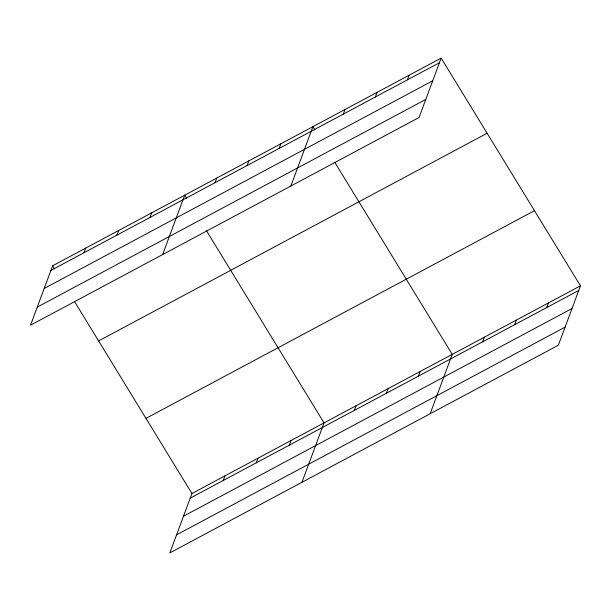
<?xml version="1.0" encoding="UTF-8"?>
<svg xmlns="http://www.w3.org/2000/svg" width="611" height="611" viewBox="0 0 611 611"><rect width="100%" height="100%" fill="white"/><g stroke="black" fill="none" stroke-linecap="round" stroke-linejoin="round"><path stroke-width="0.92" d="M441.15 58.098L52.638 265.785L30.55 325.174L419.062 117.495L441.15 58.098L580.45 285.826L558.362 345.215L169.85 552.902L191.938 493.505L580.45 285.826M83.944 252.755L85.662 248.135M116.961 235.105L118.687 230.477M149.985 217.455L151.711 212.827M162.641 254.566L184.728 195.169L186.706 198.407M215.064 182.666L216.783 178.038M247.111 165.528L248.837 160.899M279.166 148.397L280.884 143.768M290.851 186.027L312.939 126.637L314.917 129.868M343.275 114.127L344.994 109.499M223.244 480.483L224.963 475.854M375.322 96.996L377.04 92.368M256.269 462.833L257.987 458.204M407.377 79.858L409.095 75.229M289.286 445.175L291.012 440.546M301.949 482.285L324.036 422.896L206.48 230.729M354.365 410.386L356.083 405.757M386.419 393.255L388.138 388.627M418.466 376.116L420.192 371.496M430.152 413.754L452.239 354.357L334.691 162.19M482.575 341.855L484.294 337.226M514.622 324.716L516.348 320.088M546.677 307.585L548.395 302.957M50.919 270.413L439.431 62.727M44.198 288.484L432.703 80.797M37.271 307.104L425.783 99.417M98.608 340.93L487.12 133.244M145.968 418.359L534.48 210.673M190.22 498.133L578.732 290.446M183.499 516.211L572.011 308.524M176.571 534.831L565.083 327.145M52.638 265.785L54.616 269.016M74.389 301.338L191.938 493.505"/></g></svg>
